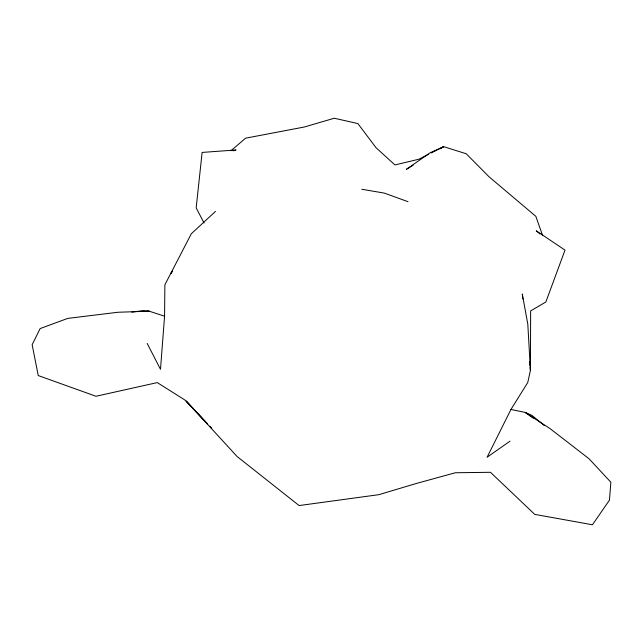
<?xml version="1.0" encoding="UTF-8"?>
<svg xmlns="http://www.w3.org/2000/svg" width="643" height="643" viewBox="0 0 643 643"><rect width="100%" height="100%" fill="white"/><g stroke="black" fill="none" stroke-linecap="round" stroke-linejoin="round"><path stroke-width="0.96" d="M147.191 343.458L160.501 369.323L164.576 316.211L164.881 284.801L191.341 233.722L215.493 211.402M539.935 233.915L536.238 230.789L565.004 250.119L545.851 301.993L530.636 310.931L530.427 370.336L527.758 382.497L510.952 409.462L487.089 457.253L510.068 441.146M172.485 271.049L170.853 273.532L172.589 271.113M230.958 150.775L245.554 138.189L304.276 127.017L334.272 118.232L357.878 123.569L376.002 147.673L394.947 164.946L418.89 159.215L428.616 154.28M413.168 165.195L406.4 169.318L430.103 152.809L443.646 146.66L466.231 153.757L489.01 176.753L535.852 216.345L542.571 235.499M440.262 148.718L443.646 146.66L431.268 152.938M233.24 150.856L236.045 149.972L202.127 152.423L196.171 207.85L204.048 223.008M131.807 312.16L142.746 310.625L149.192 311.18L164.576 316.211M145.286 311.534L149.192 311.18L117.894 312.265L67.764 318.389L40.147 328.565L32.15 344.728L38.242 375.56L95.984 396.265L157.278 382.593L184.774 399.938L207.689 424.155M361.824 189.259L384.426 193.125L408.008 201.693M510.952 409.462L525.267 412.42L532.01 415.418L544.179 425.505M533.36 418.239L525.267 412.42L550.046 428.608L588.988 458.708L610.85 482.21L609.451 500.15L592.452 524.768L534.735 514.376L490.464 472.292L455.284 472.758L416.262 483.496L378.896 494.668L299.108 505.559L237.05 456.482L186.205 400.991L207.03 423.375M209.714 426.293L211.74 428.431L210.39 426.984M522.815 298.947L522.293 293.996L527.823 324.313L530.427 370.336L530.113 367.362M529.478 361.414L529.896 365.377"/></g></svg>
